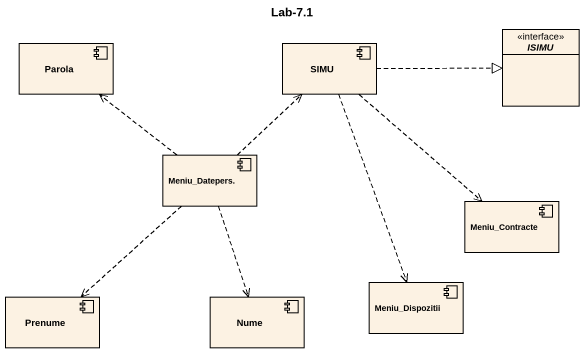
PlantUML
@startuml
title Lab-7.1
allowmixing
hide circle
hide empty members
component Parola
component SIMU
interface ISIMU
component "Meniu_Datepers." as Meniu_Datepers
component Meniu_Contracte
component Meniu_Dispozitii
component Prenume
component Nume
SIMU .right.|> ISIMU
SIMU ..> Meniu_Contracte
SIMU ..> Meniu_Dispozitii
Meniu_Datepers .up.> Parola
Meniu_Datepers .up.> SIMU
Meniu_Datepers ..> Prenume
Meniu_Datepers ..> Nume
@enduml
